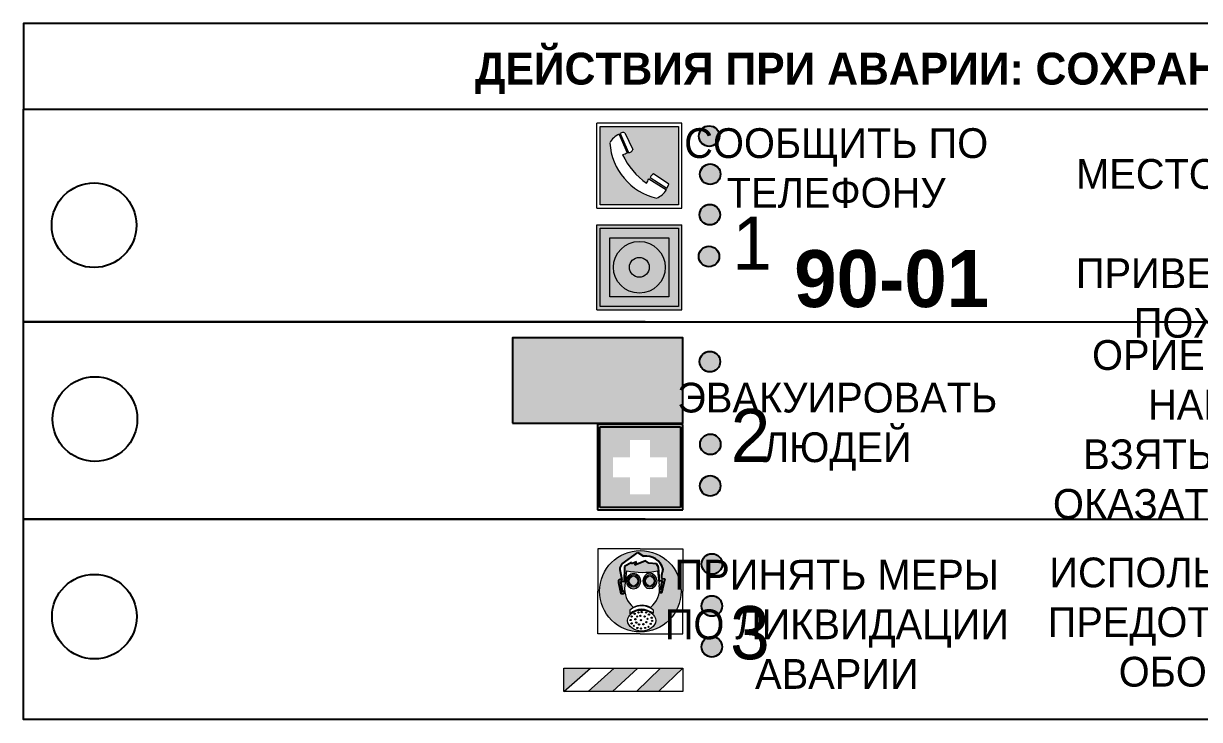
# Model space of a CAD drawing. Header units: millimetres. Extents: x 13810 to 67229, y 12374 to 21950.
# Drawn here: x 27948.8 to 28059.3, y 18936.8 to 19002.2 of the extents above; entities that cross this region are included whole.
import ezdxf

# ---------------------------------------------------------------- set-up
doc = ezdxf.new("R2010")
doc.units = ezdxf.units.MM
doc.styles.add('обычный', font='arial.ttf')

# ---------------------------------------------------------------- blocks, each defined once
blk = doc.blocks.new('A$C38D26F80')
h = blk.add_hatch(color=5)
h.dxf.hatch_style = 1
h.paths.add_polyline_path([(-8.77, -4.48, 1), (-0.19, -4.48, 1)])
h.paths.add_polyline_path([(-6.75, -3.58), (-6.75, -3.31), (-6.62, -3.22), (-6.5, -3.22), (-6.42, -3.3), (-6.39, -3.28), (-6.59, -2.23), (-6.59, -2.01), (-6.38, -1.58), (-4.76, -0.4), (-4.13, -0.79, -0.362848), (-2.1, -2.1, -0.201049), (-2.17, -2.48, 0.085434), (-2.26, -3.13), (-1.9, -3.16), (-2.25, -4.7), (-2.4, -4.59), (-2.43, -4.34), (-2.36, -4.34), (-2.14, -3.34), (-2.47, -3.42), (-2.58, -1.95), (-2.77, -1.58), (-3.58, -1.52), (-3.92, -1.26), (-5.05, -1.73), (-4.87, -1.39), (-5.41, -1.6), (-5.41, -1.46), (-6.13, -1.87), (-6.18, -3.5), (-6.56, -3.47), (-6.37, -4.59), (-6.16, -4.43), (-6.16, -4.66), (-6.36, -4.79), (-6.37, -4.8), (-6.51, -4.76)], flags=16)
h.paths.add_polyline_path([(-6.51, -4.76), (-6.36, -4.79), (-6.37, -4.8)], flags=0)
h.paths.add_polyline_path([(-5.92, -2.34, 0.089508), (-2.67, -2.35), (-2.48, -3.88, -0.268602), (-3.4, -6.18, 0.262449), (-5.2, -6.18, -0.268602), (-6.11, -3.88)], flags=16)
edge = h.paths.add_edge_path(flags=16)
edge.add_ellipse((-5.19, -3.41), major_axis=(0, 0.842), ratio=0.848992, start_angle=0, end_angle=360)
edge = h.paths.add_edge_path(flags=0)
edge.add_ellipse((-5.19, -3.39), major_axis=(0, 0.665), ratio=0.853798, start_angle=0, end_angle=360)
edge = h.paths.add_edge_path(flags=0)
edge.add_ellipse((-5.19, -3.4), major_axis=(0, 0.528), ratio=0.864094, start_angle=0, end_angle=360)
edge = h.paths.add_edge_path(flags=16)
edge.add_ellipse((-3.47, -3.4), major_axis=(0, 0.842), ratio=0.848992, start_angle=0, end_angle=360)
h.paths.add_polyline_path([(-3.13, -6.45), (-3.13, -6.84, 0.383174), (-5.57, -6.85), (-5.57, -6.49, -0.369952)], flags=16)
edge = h.paths.add_edge_path(flags=0)
edge.add_ellipse((-3.47, -3.39), major_axis=(0, 0.665), ratio=0.853798, start_angle=0, end_angle=360)
edge = h.paths.add_edge_path(flags=0)
edge.add_ellipse((-3.47, -3.4), major_axis=(0, 0.528), ratio=0.864094, start_angle=0, end_angle=360)
edge = h.paths.add_edge_path(flags=16)
edge.add_ellipse((-4.34, -7.57), major_axis=(-1.48, 0), ratio=0.744955, start_angle=0, end_angle=360)
h.paths.add_polyline_path([(-5.01, -6.85, -1), (-5.15, -6.85, -1)], flags=0)
h.paths.add_polyline_path([(-5.33, -7.14, -1), (-5.47, -7.14, -1)], flags=0)
h.paths.add_polyline_path([(-4.61, -6.71, -1), (-4.74, -6.71, -1)], flags=16)
h.paths.add_polyline_path([(-5.43, -7.51, -1), (-5.57, -7.51, -1)], flags=0)
h.paths.add_polyline_path([(-4.26, -6.67, -1), (-4.4, -6.67, -1)], flags=16)
h.paths.add_polyline_path([(-4.74, -7.14, -1), (-4.88, -7.14, -1)], flags=0)
h.paths.add_polyline_path([(-4.93, -7.43, -1), (-5.07, -7.43, -1)], flags=0)
h.paths.add_polyline_path([(-4.41, -7.07, -1), (-4.54, -7.07, -1)], flags=0)
h.paths.add_polyline_path([(-5.33, -7.87, -1), (-5.46, -7.87, -1)], flags=0)
h.paths.add_polyline_path([(-3.8, -6.71, -1), (-3.94, -6.71, -1)], flags=16)
h.paths.add_polyline_path([(-4.85, -7.78, -1), (-4.98, -7.78, -1)], flags=0)
h.paths.add_polyline_path([(-3.96, -7.14, -1), (-4.1, -7.14, -1)], flags=0)
h.paths.add_polyline_path([(-4.33, -7.53, -1), (-4.47, -7.53, -1)], flags=0)
h.paths.add_polyline_path([(-5.09, -8.12, -1), (-5.23, -8.12, -1)], flags=0)
h.paths.add_polyline_path([(-3.5, -6.94, -1), (-3.64, -6.94, -1)], flags=0)
h.paths.add_polyline_path([(-4.54, -7.97, -1), (-4.68, -7.97, -1)], flags=0)
h.paths.add_polyline_path([(-3.66, -7.39, -1), (-3.8, -7.39, -1)], flags=0)
h.paths.add_polyline_path([(-4.73, -8.35, -1), (-4.86, -8.35, -1)], flags=0)
h.paths.add_polyline_path([(-4.09, -7.96, -1), (-4.23, -7.96, -1)], flags=0)
h.paths.add_polyline_path([(-3.77, -7.74, -1), (-3.91, -7.74, -1)], flags=0)
h.paths.add_polyline_path([(-3.22, -7.27, -1), (-3.35, -7.27, -1)], flags=0)
h.paths.add_polyline_path([(-4.34, -8.4, -1), (-4.47, -8.4, -1)], flags=0)
h.paths.add_polyline_path([(-3.16, -7.61, -1), (-3.3, -7.61, -1)], flags=0)
h.paths.add_polyline_path([(-3.9, -8.35, -1), (-4.04, -8.35, -1)], flags=0)
h.paths.add_polyline_path([(-3.32, -7.91, -1), (-3.46, -7.91, -1)], flags=0)
h.paths.add_polyline_path([(-3.55, -8.23, -1), (-3.69, -8.23, -1)], flags=0)
at = {"color": 5, "lineweight": 5}
for p, q in [((-4.48, 0), (-8.96, 0)), ((-8.96, 0), (-8.96, -4.48)), ((-4.48, 0), (0, 0)), ((0, 0), (0, -4.48)), ((-6.38, -1.58), (-4.76, -0.4)), ((-4.76, -0.4), (-4.13, -0.79)), ((-6.59, -2.01), (-6.38, -1.58)), ((-6.59, -2.23), (-6.59, -2.01)), ((-6.39, -3.28), (-6.59, -2.23)), ((-6.13, -1.87), (-6.18, -3.5)), ((-5.41, -1.46), (-6.13, -1.87)), ((-5.92, -2.34), (-6.11, -3.88)), ((-4.87, -1.39), (-5.41, -1.6)), ((-5.41, -1.6), (-5.41, -1.46)), ((-3.92, -1.26), (-5.05, -1.73)), ((-5.05, -1.73), (-4.87, -1.39)), ((-3.58, -1.52), (-3.92, -1.26)), ((-2.77, -1.58), (-3.58, -1.52)), ((-2.58, -1.95), (-2.77, -1.58)), ((-2.67, -2.34), (-2.48, -3.88)), ((-2.47, -3.42), (-2.58, -1.95)), ((-6.75, -3.31), (-6.62, -3.22)), ((-6.75, -3.58), (-6.75, -3.31)), ((-6.51, -4.76), (-6.75, -3.58)), ((-6.62, -3.22), (-6.5, -3.22)), ((-6.18, -3.5), (-6.56, -3.47)), ((-6.56, -3.47), (-6.37, -4.59)), ((-6.5, -3.22), (-6.42, -3.3)), ((-6.42, -3.3), (-6.39, -3.28)), ((-2.14, -3.34), (-2.47, -3.42)), ((-2.36, -4.34), (-2.14, -3.34)), ((-1.9, -3.16), (-2.26, -3.13)), ((-2.25, -4.7), (-1.9, -3.16)), ((-8.96, -8.96), (-8.96, -4.48)), ((-6.37, -4.8), (-6.51, -4.76)), ((-6.37, -4.59), (-6.16, -4.43)), ((-6.16, -4.66), (-6.37, -4.8)), ((-6.16, -4.43), (-6.16, -4.66)), ((-2.43, -4.34), (-2.4, -4.59)), ((-2.43, -4.34), (-2.36, -4.34)), ((-2.4, -4.59), (-2.25, -4.7)), ((0, -8.96), (0, -4.48)), ((-5.57, -6.49), (-5.57, -6.85)), ((-3.13, -6.45), (-3.13, -6.84)), ((-4.48, -8.96), (-8.96, -8.96)), ((-4.48, -8.96), (0, -8.96))]:
    blk.add_line(p, q, dxfattribs=at)
at = {"color": 5}
for p, q in [((-6.38, -1.58), (-4.76, -0.4)), ((-4.76, -0.4), (-4.13, -0.79)), ((-6.59, -2.01), (-6.38, -1.58)), ((-6.59, -2.23), (-6.59, -2.01)), ((-6.39, -3.28), (-6.59, -2.23)), ((-6.13, -1.87), (-6.18, -3.5)), ((-5.41, -1.46), (-6.13, -1.87)), ((-4.87, -1.39), (-5.41, -1.6)), ((-5.41, -1.6), (-5.41, -1.46)), ((-3.92, -1.26), (-5.05, -1.73)), ((-5.05, -1.73), (-4.87, -1.39)), ((-3.58, -1.52), (-3.92, -1.26)), ((-2.77, -1.58), (-3.58, -1.52)), ((-2.58, -1.95), (-2.77, -1.58)), ((-2.47, -3.42), (-2.58, -1.95)), ((-6.75, -3.31), (-6.62, -3.22)), ((-6.75, -3.58), (-6.75, -3.31)), ((-6.51, -4.76), (-6.75, -3.58)), ((-6.62, -3.22), (-6.5, -3.22)), ((-6.18, -3.5), (-6.56, -3.47)), ((-6.56, -3.47), (-6.37, -4.59)), ((-6.5, -3.22), (-6.42, -3.3)), ((-6.42, -3.3), (-6.39, -3.28)), ((-2.14, -3.34), (-2.47, -3.42)), ((-2.36, -4.34), (-2.14, -3.34)), ((-2.26, -3.13), (-1.9, -3.16)), ((-1.9, -3.16), (-2.25, -4.7)), ((-6.37, -4.8), (-6.51, -4.76)), ((-6.36, -4.79), (-6.51, -4.76)), ((-6.37, -4.59), (-6.16, -4.43)), ((-6.16, -4.66), (-6.37, -4.8)), ((-6.16, -4.66), (-6.36, -4.79)), ((-6.16, -4.43), (-6.16, -4.66)), ((-2.4, -4.59), (-2.43, -4.34)), ((-2.43, -4.34), (-2.36, -4.34)), ((-2.25, -4.7), (-2.4, -4.59))]:
    blk.add_line(p, q, dxfattribs=at)
at = {"color": 5, "lineweight": 5}
for centre, radius in [((-4.48, -4.48), 4.29), ((-5.4, -7.14), 0.0678), ((-5.08, -6.85), 0.0678), ((-5, -7.43), 0.0678), ((-4.81, -7.14), 0.0678), ((-4.67, -6.71), 0.0678), ((-4.47, -7.07), 0.0678), ((-4.33, -6.67), 0.0678), ((-4.03, -7.14), 0.0678), ((-3.87, -6.71), 0.0678), ((-3.73, -7.39), 0.0678), ((-3.57, -6.94), 0.0678), ((-3.28, -7.27), 0.0678), ((-5.5, -7.51), 0.0678), ((-5.4, -7.87), 0.0678), ((-5.16, -8.12), 0.0678), ((-4.91, -7.78), 0.0678), ((-4.79, -8.35), 0.0678), ((-4.61, -7.97), 0.0678), ((-4.4, -7.53), 0.0678), ((-4.4, -8.4), 0.0678), ((-4.16, -7.96), 0.0678), ((-3.97, -8.35), 0.0678), ((-3.84, -7.74), 0.0678), ((-3.62, -8.23), 0.0678), ((-3.39, -7.91), 0.0678), ((-3.23, -7.61), 0.0678)]:
    blk.add_circle(centre, radius, dxfattribs=at)
at = {"color": 5}
for centre, radius, start, end in [((-3.89, -2.66), 1.88, 17.387, 97.1599), ((-2.6, -2.2), 0.511, 326.3906, 11.8614), ((-0.35, -3.07), 1.91, 162.2553, 181.7878)]:
    blk.add_arc(centre, radius, start, end, dxfattribs=at)
at = {"color": 5, "lineweight": 5}
for centre, radius, start, end in [((-4.28, 6.66), 9.15, 259.6987, 280.1569), ((-2.6, -2.2), 0.513, 326.4781, 11.7739), ((-0.47, -3.05), 1.79, 161.5846, 182.4584), ((-3.66, -4.24), 2.47, 171.573, 231.7124), ((-4.93, -4.24), 2.47, 308.2876, 8.427), ((-4.33, -7.88), 1.87, 50.358, 131.5662), ((-4.3, -7.78), 1.83, 60.5889, 119.4111), ((-4.34, -8.2), 1.82, 48.4943, 132.3565)]:
    blk.add_arc(centre, radius, start, end, dxfattribs=at)
for centre, major_axis, ratio in [((-5.19, -3.41), (0, 0.842), 0.848992), ((-5.19, -3.39), (0, 0.665), 0.853798), ((-5.19, -3.4), (0, 0.528), 0.864094), ((-3.47, -3.4), (0, 0.842), 0.848992), ((-3.47, -3.39), (0, 0.665), 0.853798), ((-3.47, -3.4), (0, 0.528), 0.864094), ((-4.34, -7.57), (-1.48, 0), 0.744955)]:
    blk.add_ellipse(centre, major_axis=major_axis, ratio=ratio, dxfattribs=at)
blk = doc.blocks.new('A$C47DD6509')
at = {"lineweight": 5}
for points in [[(-8.69, 0), (-11.19, 0), (-11.19, -2.22)], [(-4.22, 0), (-6.45, 0), (-8.91, -2.22), (-6.61, -2.22)], [(0, 0), (-2.09, 0), (-4.36, -2.22), (-2.29, -2.22)]]:
    blk.add_hatch(color=242, dxfattribs=at).paths.add_polyline_path(points)
at = {"color": 242, "lineweight": 5}
for p, q in [((-11.19, -2.22), (-8.69, 0)), ((-11.19, -2.22), (-11.19, 0)), ((-11.19, 0), (-8.69, 0)), ((-11.19, 0), (0, 0)), ((-8.91, -2.22), (-6.45, 0)), ((-6.61, -2.22), (-4.22, 0)), ((-4.36, -2.22), (-2.09, 0)), ((-2.29, -2.22), (0, 0)), ((0, 0), (0, -2.22)), ((0, -2.22), (-11.19, -2.22))]:
    blk.add_line(p, q, dxfattribs=at)
blk = doc.blocks.new('A$C32E8229D')
at = {"true_color": 0xffffff}
blk.add_hatch(color=7, dxfattribs=at).paths.add_polyline_path([(0, 0), (0, -8), (16, -8), (16, 0)])
h = blk.add_hatch(color=126)
h.paths.add_polyline_path([(0.2, -0.2), (15.8, -0.2), (15.8, -7.8), (0.2, -7.8)])
h.paths.add_polyline_path([(13.49, -2.05), (12.08, -2.05), (11.37, -2.63, 0.162397), (11.29, -2.84), (11.29, -3.63), (10.35, -3.63), (10.35, -4.05), (11.68, -4.05), (11.68, -3.48), (12.26, -4.28), (11.29, -5.1), (11.29, -6.78), (11.85, -6.78), (11.85, -5.44), (12.8, -4.64), (12.8, -5.94), (14.46, -5.94), (14.46, -5.39), (13.45, -5.39), (13.45, -3.97), (12.46, -2.59), (13.15, -2.59), (13.69, -3.34), (14.18, -3)], flags=16)
h.paths.add_polyline_path([(10.74, -1.82, 1), (11.8, -1.82, 1)], flags=16)
h.paths.add_polyline_path([(9.39, -3.59), (5.99, -3.59), (6.56, -3.03), (5.91, -3.03), (5.1, -3.83), (5.91, -4.64), (6.56, -4.64), (5.99, -4.09), (9.39, -4.09)], flags=16)
h.paths.add_polyline_path([(4.29, -1.08), (1.72, -1.08), (1.72, -6.6), (4.29, -6.6)], flags=16)
at = {"color": 126}
blk.add_lwpolyline([(16, -8), (0, -8), (0, 0), (16, 0)], close=True, dxfattribs=at)
blk = doc.blocks.new('A$C18900ED3')
h = blk.add_hatch(color=126)
h.paths.add_polyline_path([(-0.18, -0.18), (-7.02, -0.18), (-7.02, -7.02), (-0.18, -7.02)])
h.paths.add_polyline_path([(-5.889, -4.459), (-5.889, -2.771), (-4.456, -2.771), (-4.456, -1.308), (-2.767, -1.308), (-2.767, -2.771), (-1.334, -2.771), (-1.334, -4.459), (-2.767, -4.459), (-2.767, -5.892), (-4.456, -5.892), (-4.456, -4.459)], flags=16)
at = {"color": 126}
for p, q in [((-7.2, 0), (-7.2, -7.2)), ((0, 0), (-7.2, 0)), ((0, -7.2), (0, 0)), ((-7.02, -7.02), (-7.02, -0.18)), ((-7.02, -0.18), (-0.18, -0.18)), ((-0.18, -0.18), (-0.18, -7.02)), ((-7.2, -7.2), (0, -7.2)), ((-0.18, -7.02), (-7.02, -7.02))]:
    blk.add_line(p, q, dxfattribs=at)
blk = doc.blocks.new('A$C456E1F9C')
at = {"lineweight": 5}
h = blk.add_hatch(color=242, dxfattribs=at)
h.paths.add_polyline_path([(0.51, -1.47), (0.51, -13.26), (12.29, -13.26), (12.29, -1.47)])
h.paths.add_polyline_path([(5.42, -4.95, -0.254479), (4.78, -5.4), (3.52, -2.53, -0.209735), (4.23, -2.4)], flags=16)
h.paths.add_polyline_path([(8.53, -8.6), (10.87, -10.17), (10.54, -10.76), (8.03, -9.13, -0.192251)], flags=16)
h.paths.add_polyline_path([(4.61, -5.49, 0.005518), (3.87, -5.72, 0.128647), (7.49, -10.01, 0.00809), (7.83, -9.33), (10.47, -10.97, -0.16736), (8.99, -12.25, -0.327862), (1.95, -3.95, -0.166952), (3.36, -2.62)], flags=16)
at = {"color": 242, "lineweight": 5}
for p, q in [((0, -13.77), (0, -0.97)), ((12.8, -0.97), (0, -0.97)), ((12.8, -13.77), (12.8, -0.97)), ((4.61, -5.49), (3.36, -2.62)), ((3.52, -2.53), (4.78, -5.4)), ((4.23, -2.4), (5.42, -4.95)), ((10.81, -10.12), (8.53, -8.6)), ((7.83, -9.33), (10.47, -10.97)), ((8.03, -9.13), (10.54, -10.76)), ((10.54, -10.76), (10.8, -10.3)), ((10.8, -10.3), (10.81, -10.12)), ((0, -13.77), (12.8, -13.77))]:
    blk.add_line(p, q, dxfattribs=at)
blk.add_lwpolyline([(0.51, -1.47), (12.29, -1.47), (12.29, -13.26), (0.51, -13.26)], close=True, dxfattribs=at)
for centre, radius, start, end in [((4.59, -5.34), 2.99, 114.2845, 152.1974), ((4.02, -3.27), 0.891, 76.3284, 123.7092), ((11.12, -3.31), 9.19, 183.9915, 256.6009), ((4.68, -4.59), 0.824, 276.9621, 334.0723), ((14.98, -39.1), 35.17, 107.1487, 108.4135), ((13.86, -0.94), 11.08, 205.5536, 234.8762), ((8.94, -9.5), 0.989, 114.4092, 157.9388), ((-13.31, 0.8), 23.44, 332.5487, 334.4027), ((7.87, -9.46), 3, 291.9291, 329.9329)]:
    blk.add_arc(centre, radius, start, end, dxfattribs=at)
blk = doc.blocks.new('A$C54414219')
at = {"true_color": 0xffffff}
h = blk.add_hatch(color=7, dxfattribs=at)
h.paths.add_polyline_path([(2.39, -9.45), (2.39, -18.3), (11.23, -18.3), (11.23, -9.45)], flags=0)
h.paths.add_polyline_path([(10.71, -13.87, -1), (2.92, -13.87, -1)], flags=0)
h.paths.add_polyline_path([(8.3, -13.87, -1), (5.33, -13.87, -1)], flags=0)
h.paths.add_polyline_path([(0.41, -7.47), (0.41, -20.27), (13.21, -20.27), (13.21, -7.47)])
h.paths.add_polyline_path([(0.92, -19.77), (12.71, -19.77), (12.71, -7.98), (0.92, -7.98)], flags=16)
h.paths.add_polyline_path([(11.23, -9.45), (11.23, -18.3), (2.39, -18.3), (2.39, -9.45)], flags=0)
at = {"lineweight": 5}
h = blk.add_hatch(color=242, dxfattribs=at)
h.paths.add_polyline_path([(12.71, -7.98), (0.92, -7.98), (0.92, -19.77), (12.71, -19.77)])
h.paths.add_polyline_path([(11.23, -18.3), (2.39, -18.3), (2.39, -9.45), (11.23, -9.45)], flags=16)
h.paths.add_polyline_path([(10.71, -13.87, -1), (2.92, -13.87, -1)], flags=0)
h.paths.add_polyline_path([(8.3, -13.87, -1), (5.33, -13.87, -1)], flags=0)
at = {"true_color": 0xffffff}
h = blk.add_hatch(color=7, dxfattribs=at)
h.paths.add_polyline_path([(2.39, -9.45), (2.39, -18.3), (11.23, -18.3), (11.23, -9.45)])
h.paths.add_polyline_path([(10.71, -13.87, -1), (2.92, -13.87, -1)], flags=16)
h.paths.add_polyline_path([(8.3, -13.87, -1), (5.33, -13.87, -1)], flags=0)
at = {"lineweight": 5}
h = blk.add_hatch(color=242, dxfattribs=at)
h.paths.add_polyline_path([(2.92, -13.87, 1), (10.71, -13.87, 1)])
h.paths.add_polyline_path([(8.3, -13.87, -1), (5.33, -13.87, -1)], flags=16)
at = {"color": 242, "lineweight": 5}
for p, q in [((0.41, -20.27), (0.41, -7.47)), ((0.41, -7.47), (13.21, -7.47)), ((0.41, -7.47), (13.21, -7.47)), ((13.21, -20.27), (13.21, -7.47)), ((0.41, -20.27), (13.21, -20.27))]:
    blk.add_line(p, q, dxfattribs=at)
for points in [[(0.92, -7.98), (12.71, -7.98), (12.71, -19.77), (0.92, -19.77)], [(2.39, -9.45), (11.23, -9.45), (11.23, -18.3), (2.39, -18.3)]]:
    blk.add_lwpolyline(points, close=True, dxfattribs=at)
for radius in [3.89, 1.49]:
    blk.add_circle((6.81, -13.87), radius, dxfattribs=at)

msp = doc.modelspace()

# ---------------------------------------------------------------- hatches: boundary and pattern name
at = {"lineweight": 0}
h = msp.add_hatch(color=256, dxfattribs=at)
h.dxf.hatch_style = 1
h.paths.add_polyline_path([(28012.29, 18991.64, 1), (28014.22, 18991.64, 1)])
h = msp.add_hatch(color=256, dxfattribs=at)
h.dxf.hatch_style = 1
h.paths.add_polyline_path([(28012.4, 18988.06, 1), (28014.33, 18988.06, 1)])
h = msp.add_hatch(color=256, dxfattribs=at)
h.dxf.hatch_style = 1
h.paths.add_polyline_path([(28012.36, 18984.25, 1), (28014.29, 18984.25, 1)])
h = msp.add_hatch(color=256, dxfattribs=at)
h.dxf.hatch_style = 1
h.paths.add_polyline_path([(28012.28, 18980.32, 1), (28014.21, 18980.32, 1)])
h = msp.add_hatch(color=256, dxfattribs=at)
h.dxf.hatch_style = 1
h.paths.add_polyline_path([(28012.36, 18970.43, 1), (28014.29, 18970.43, 1)])
h = msp.add_hatch(color=256, dxfattribs=at)
h.dxf.hatch_style = 1
h.paths.add_polyline_path([(28012.4, 18962.65, 1), (28014.33, 18962.65, 1)])
h = msp.add_hatch(color=256, dxfattribs=at)
h.dxf.hatch_style = 1
h.paths.add_polyline_path([(28012.39, 18958.75, 1), (28014.32, 18958.75, 1)])
h = msp.add_hatch(color=256, dxfattribs=at)
h.dxf.hatch_style = 1
h.paths.add_polyline_path([(28012.55, 18951.4, 1), (28014.48, 18951.4, 1)])
h = msp.add_hatch(color=256, dxfattribs=at)
h.dxf.hatch_style = 1
h.paths.add_polyline_path([(28012.55, 18947.45, 1), (28014.48, 18947.45, 1)])
h = msp.add_hatch(color=256, dxfattribs=at)
h.dxf.hatch_style = 1
h.paths.add_polyline_path([(28012.55, 18943.62, 1), (28014.48, 18943.62, 1)])

# ---------------------------------------------------------------- linework, layer by layer
for points in [[(27948.81, 18994.18), (28092.58, 18994.18), (28092.58, 19002.23), (27948.81, 19002.23)], [(27948.81, 18994.18), (28092.58, 18994.18), (28092.58, 18936.78), (27948.81, 18936.78)]]:
    msp.add_lwpolyline(points, close=True)
for points in [[(28007.23, 18974.18), (27948.81, 18974.18), (28092.58, 18974.18)], [(28007.23, 18955.61), (27948.81, 18955.61), (28092.58, 18955.61)]]:
    msp.add_lwpolyline(points)
for centre, radius in [((28013.26, 18991.64), 0.966), ((28013.36, 18988.06), 0.966), ((27955.44, 18983.26), 3.98), ((28013.32, 18984.25), 0.966), ((28013.24, 18980.32), 0.966), ((28013.33, 18970.43), 0.966), ((27955.53, 18965.03), 3.98), ((28013.37, 18962.65), 0.966), ((28013.36, 18958.75), 0.966), ((28013.52, 18951.4), 0.966), ((27955.47, 18946.45), 3.98), ((28013.51, 18947.45), 0.966), ((28013.51, 18943.62), 0.966)]:
    msp.add_circle(centre, radius)

# ---------------------------------------------------------------- block references
for name, p, xscale, yscale, zscale in [('A$C456E1F9C', (28002.7, 18993.46), 0.625, 0.625, 0.625), ('A$C54414219', (28002.44, 18987.97), 0.625, 0.625, 0.625), ('A$C18900ED3', (28010.77, 18964.51), 1.111111111007631, 1.111111111007631, 1.111111111007631), ('A$C38D26F80', (28010.79, 18952.84), 0.8928571427240968, 0.8928571427240968, 0.8928571427240968)]:
    msp.add_blockref(name, p, dxfattribs=dict(xscale=xscale, yscale=yscale, zscale=zscale))
at = {"xscale": -1}
msp.add_blockref('A$C32E8229D', (28010.77, 18972.66), dxfattribs=at)
at = {"color": 242, "true_color": 0xc1121c}
msp.add_blockref('A$C47DD6509', (28010.79, 18941.62), dxfattribs=at)

# ---------------------------------------------------------------- texts
at = {"lineweight": 0, "attachment_point": 5, "style": 'обычный'}
for s, insert, char_height, width in [('{\\fProxima Nova Rg|b1|i0|c204|p2;ДЕЙСТВИЯ ПРИ АВАРИИ: СОХРАНЯЙТЕ СПОКОЙСТВИЕ\\H1.6644x; }', (28047.76, 18997.55), 3, 175.1736), ('\\pi-8.4,l8.4,t8.4;{\\fProxima Nova Rg|b0|i0|c204|p2;АДРЕС ОБЪЕКТА\\PМЕСТО ВОЗНИКНОВЕНИЯ АВАРИИ\\PСВОЮ ФАМИЛИЮ\\PПРИВЕСТИ В ДЕЙСТВИЕ СИСТЕМУ \\PПОЖАРНОЙ СИГНАЛИЗАЦИИ}', (28080.21, 18983.01), 2.8, 126.6484), ('{\\fProxima Nova Rg|b0|i0|c204|p2;СООБЩИТЬ ПО \\PТЕЛЕФОНУ}', (28025.2, 18988.63), 2.8, 126.6484), ('{\\fProxima Nova Rg|b0|i0|c204|p2;1\\H1.1667x; }', (28017.3, 18981.57), 5, 126.6484), ('{\\fProxima Nova Rg|b1|i0|c204|p2;\\H1.0714x;90-01\\fProxima Nova Rg|b0|i0|c204|p2;\\H0.93331x; \\H1.3449x; }', (28030.41, 18978.2), 5, 126.6484), ('\\pi-8.4,l8.4,t8.4;{\\fProxima Nova Rg|b0|i0|c204|p2;ОРИЕНТИРОВАТЬСЯ ПО ЗНАКАМ \\PНАПРАВЛЕНИЯ ДВИЖЕНИЯ\\PВЗЯТЬ С СОБОЙ ПОСТРАДАВШИХ\\PОКАЗАТЬ ПОМОЩЬ ПОСТРАДАВШИМ}', (28080.14, 18963.65), 2.8, 126.6484), ('{\\fProxima Nova Rg|b0|i0|c204|p2;ЭВАКУИРОВАТЬ \\PЛЮДЕЙ}', (28025.3, 18964.31), 2.8, 126.6484), ('{\\fProxima Nova Rg|b0|i0|c204|p2;2\\H1.1967x; }', (28017.15, 18963.48), 5, 126.6484), ('{\\fProxima Nova Rg|b0|i0|c204|p2;ПРИНЯТЬ МЕРЫ \\PПО ЛИКВИДАЦИИ \\PАВАРИИ}', (28025.26, 18945.73), 2.8, 126.6484), ('\\pi-8.4,l8.4,t8.4;{\\fProxima Nova Rg|b0|i0|c204|p2;ИСПОЛЬЗОВАТЬ СРЕДСТВА ЗАЩИТЫ \\PПРЕДОТВРАТИТЬ РАЗВИТИЕ АВАРИИ\\PОБОЗНАЧИТЬ МЕСТО АВАРИИ}', (28080.08, 18945.92), 2.8, 126.6484), ('{\\fProxima Nova Rg|b0|i0|c204|p2;3\\H1.1967x; }', (28017.09, 18944.91), 5, 126.6484)]:
    msp.add_mtext(s, dxfattribs=dict(at, insert=insert, char_height=char_height, width=width))

doc.saveas('drawing.dxf')
